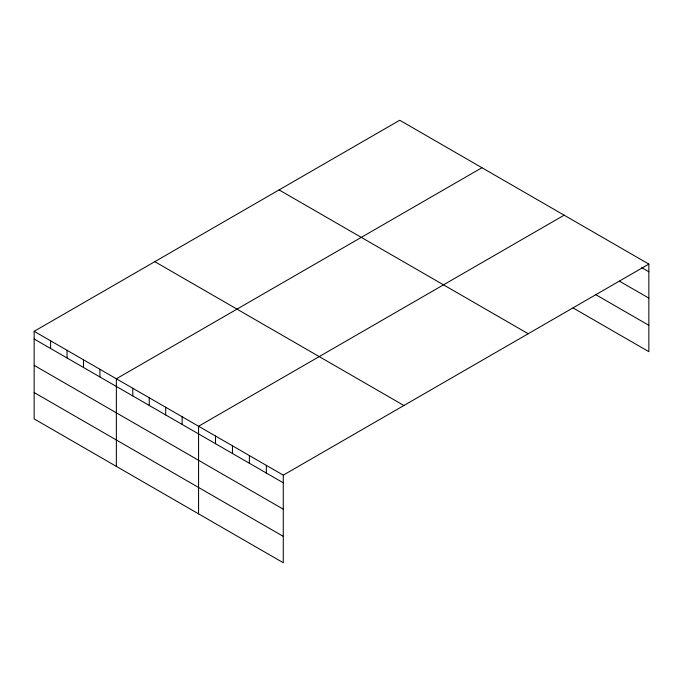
<?xml version="1.0" encoding="UTF-8"?>
<svg xmlns="http://www.w3.org/2000/svg" width="683" height="683" viewBox="0 0 683 683"><rect width="100%" height="100%" fill="white"/><g stroke="black" fill="none" stroke-linecap="round" stroke-linejoin="round"><path stroke-width="1.02" d="M34.15 331.315L283.274 475.146L283.274 562.749L34.15 418.918L34.15 331.315L399.726 120.251L648.85 264.082L648.85 351.685L573.063 307.931M481.933 167.719L116.358 378.783L116.358 466.378M564.149 215.179L198.574 426.243L198.574 513.847M283.274 475.146L648.85 264.082M641.721 267.642L648.85 271.757M619.43 281.148L648.85 298.138M595.354 294.424L648.85 325.313M279.082 189.908L528.207 333.739M154.793 261.666L403.918 405.497M34.15 338.99L283.274 482.821M34.15 365.362L283.274 509.194M34.15 392.537L283.274 536.368M266.336 465.371L266.336 473.046M249.397 455.587L249.397 463.262M232.451 445.803L232.451 453.478M215.512 436.027L215.512 443.702M182.13 416.75L182.13 424.425M165.687 407.256L165.687 414.931M149.244 397.762L149.244 405.437M132.801 388.277L132.801 395.952M99.923 369.29L99.923 376.965M83.48 359.796L83.48 367.471M67.036 350.302L67.036 357.977M50.593 340.808L50.593 348.484"/></g></svg>
